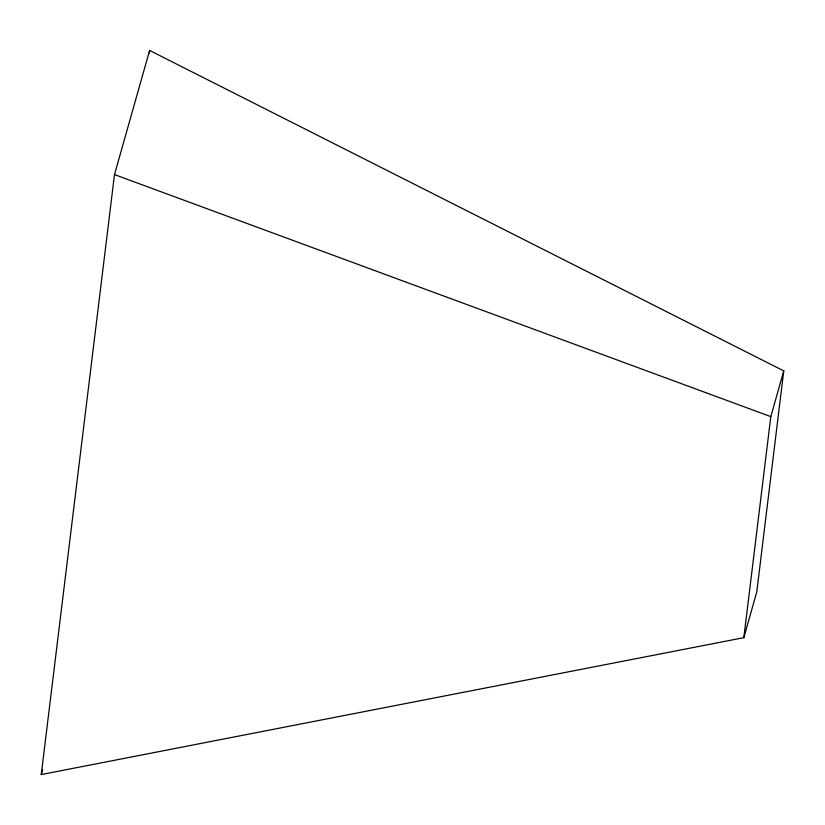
<?xml version="1.0" encoding="UTF-8"?>
<svg xmlns="http://www.w3.org/2000/svg" width="825" height="825" viewBox="0 0 825 825"><rect width="100%" height="100%" fill="white"/><g stroke="black" fill="none" stroke-linecap="round" stroke-linejoin="round"><path stroke-width="1.24" d="M41.25 774.551L114.489 174.591L149.614 50.449L783.75 370.899L756.773 591.927L743.83 637.663L41.25 774.551L42.642 769.632M149.304 53.006L149.614 50.449M743.83 637.663L770.808 416.635L783.75 370.899M114.489 174.591L770.808 416.635"/></g></svg>
